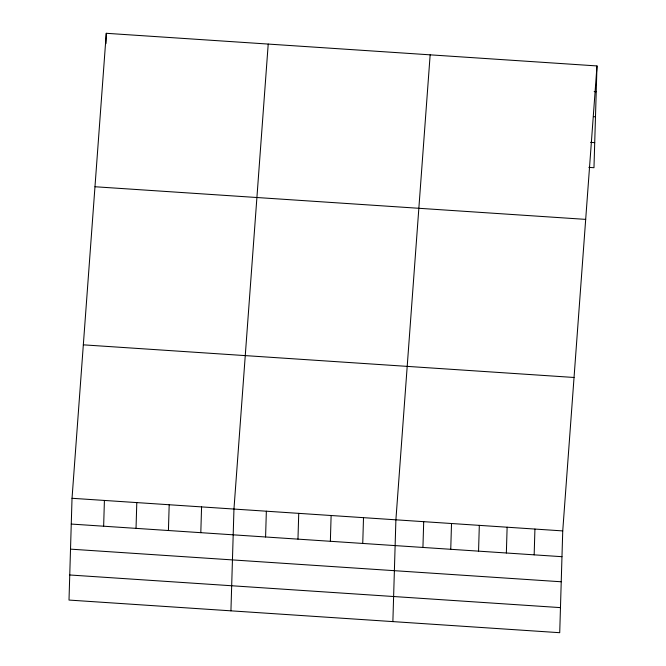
<?xml version="1.0" encoding="UTF-8"?>
<svg xmlns="http://www.w3.org/2000/svg" width="666" height="666" viewBox="0 0 666 666"><rect width="100%" height="100%" fill="white"/><g stroke="black" fill="none" stroke-linecap="round" stroke-linejoin="round"><path stroke-width="1" d="M72.028 498.285L69.006 600.066L559.723 632.7L562.737 530.91L596.994 65.934L106.277 33.3L72.028 498.285L562.737 530.91M105.977 43.615L106.277 33.3M103.646 526.215L104.412 500.432M136.031 528.371L136.796 502.589M168.423 530.519L169.189 504.745M200.807 532.675L201.573 506.893M230.935 610.839L233.957 509.049L268.215 44.073M265.584 536.979L266.35 511.205M297.968 539.135L298.734 513.361M330.361 541.292L331.119 515.509M362.745 543.439L363.511 517.665M392.873 621.603L395.895 519.821L430.153 54.837M422.935 547.444L423.701 521.669M450.749 549.292L451.515 523.518M478.554 551.148L479.32 525.366M506.36 552.996L507.126 527.214M534.165 554.845L534.931 529.062M596.994 65.934L593.972 167.715L588.827 167.374M594.172 91.575L596.228 91.708M593.431 116.658L595.487 116.791M590.6 142.366L594.721 142.641M94.98 186.746L585.689 219.38M83.325 344.838L574.042 377.472M71.262 524.059L561.979 556.693M70.513 549.142L561.23 581.776M69.747 574.983L560.464 607.617"/></g></svg>
